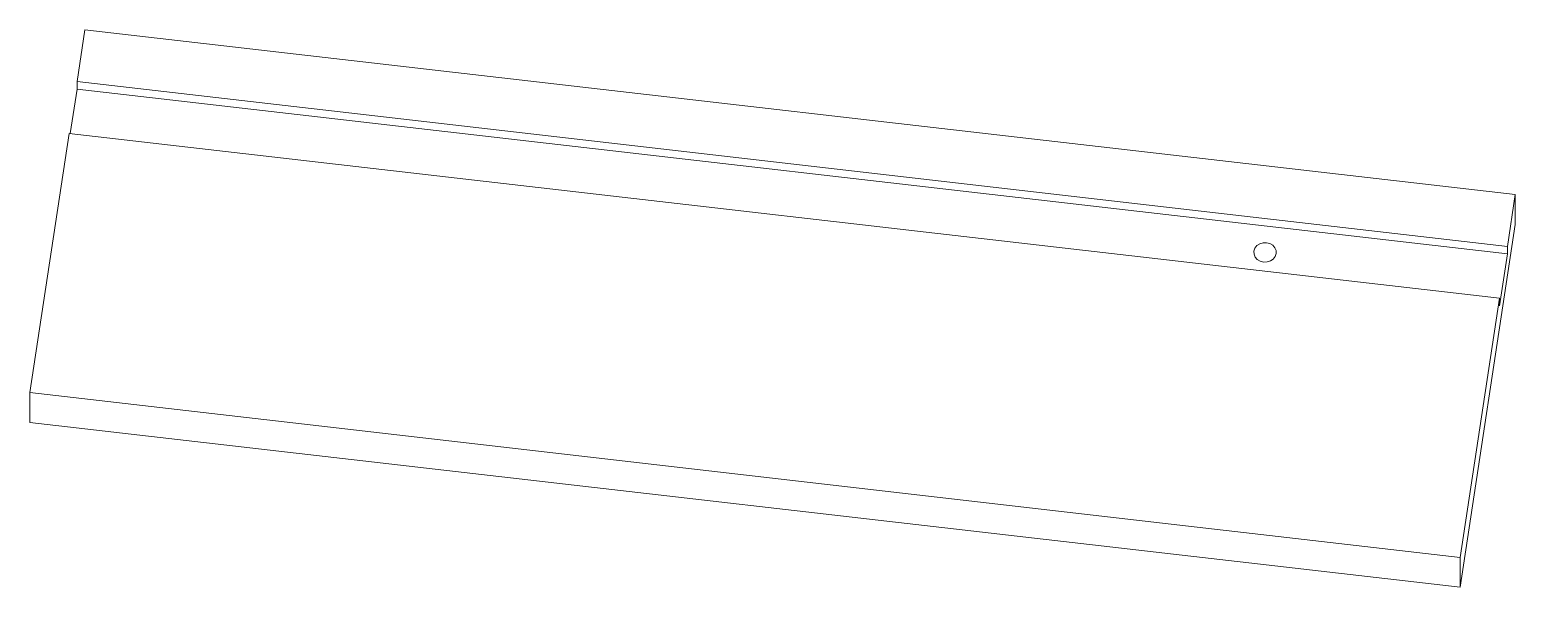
# Model space of a CAD drawing. Header units: inches. Extents: x 0 to 6.18, y -0.68 to 1.63.
import ezdxf

# ---------------------------------------------------------------- set-up
doc = ezdxf.new("R2010")
doc.units = ezdxf.units.IN
doc.header["$MEASUREMENT"] = 0

msp = doc.modelspace()

# ---------------------------------------------------------------- linework, layer by layer
at = {"color": 7, "linetype": 'Continuous', "lineweight": 15}
for p, q in [((0.2299, 1.6308), (0.197, 1.4156)), ((6.1779, 0.9463), (0.2299, 1.6308)), ((0.197, 1.3843), (0.1689, 1.1997)), ((6.145, 0.731), (0.197, 1.4156)), ((0.197, 1.3843), (0.197, 1.4156)), ((6.145, 0.6998), (0.197, 1.3843)), ((0.1642, 1.2003), (0, 0.1238)), ((0.1642, 1.2003), (6.1122, 0.5157)), ((6.145, 0.731), (6.1779, 0.9463)), ((6.1779, 0.9463), (6.1779, 0.8224)), ((5.948, -0.6846), (6.1779, 0.8224)), ((6.1122, 0.4845), (6.145, 0.6998)), ((6.145, 0.6998), (6.145, 0.731)), ((5.948, -0.5607), (6.1122, 0.5157)), ((6.1122, 0.4845), (6.1122, 0.5157)), ((0, 0.1238), (5.948, -0.5607)), ((0, 0.1238), (0, 0)), ((0, 0), (5.948, -0.6846)), ((5.948, -0.5607), (5.948, -0.6846))]:
    msp.add_line(p, q, dxfattribs=at)
at = {"color": 7, "linetype": 'Continuous', "lineweight": 15, "flags": 128}
msp.add_lwpolyline([(5.1311, 0.666), (5.1458, 0.6663), (5.1596, 0.6705), (5.1712, 0.6782), (5.1795, 0.6887), (5.1836, 0.7009), (5.1833, 0.7136), (5.1784, 0.7256), (5.1695, 0.7357), (5.1574, 0.7429), (5.1434, 0.7465), (5.1288, 0.7462), (5.115, 0.7419), (5.1034, 0.7342), (5.0951, 0.7237), (5.0909, 0.7116), (5.0913, 0.6989), (5.0962, 0.6869), (5.1051, 0.6768), (5.1171, 0.6696), (5.1311, 0.666)], dxfattribs=at)

doc.saveas('drawing.dxf')
